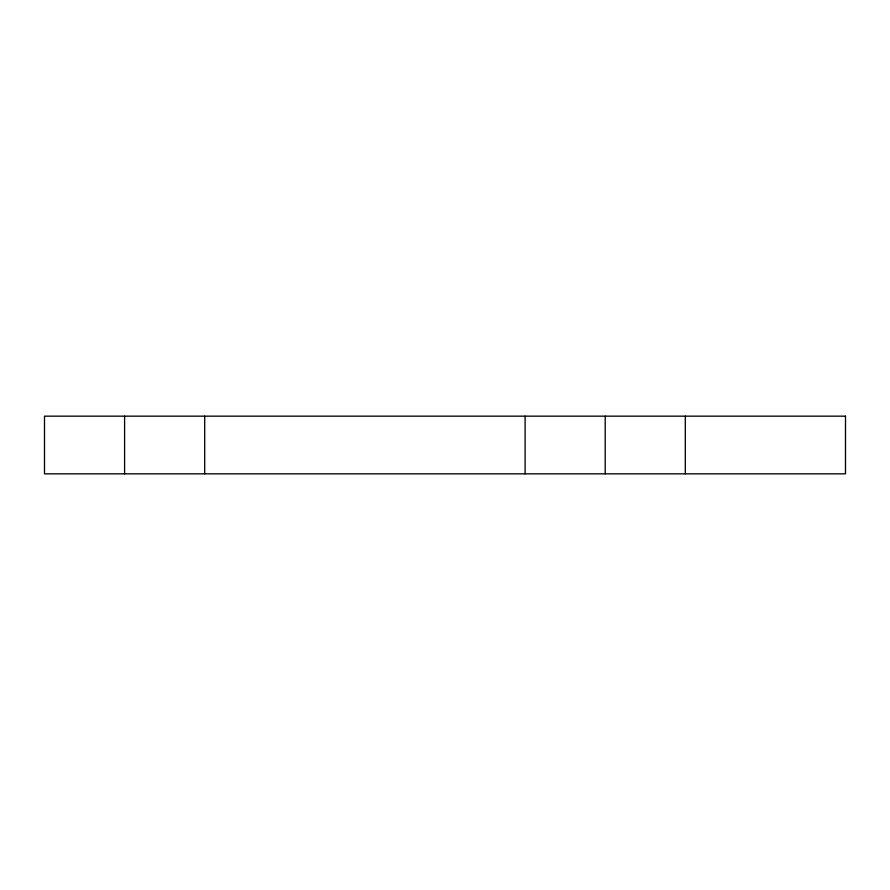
<?xml version="1.0" encoding="UTF-8"?>
<svg xmlns="http://www.w3.org/2000/svg" width="890" height="890" viewBox="0 0 890 890"><rect width="100%" height="100%" fill="white"/><g stroke="black" fill="none" stroke-linecap="round" stroke-linejoin="round"><path stroke-width="1.33" d="M685.3 416.164L685.3 473.836M605.2 416.164L605.2 473.836M525.1 416.164L525.1 473.836M204.7 416.164L204.7 473.836M124.6 416.164L124.6 473.836M845.5 416.164L44.5 416.164L44.5 473.836L845.5 473.836L845.5 416.164"/></g></svg>
